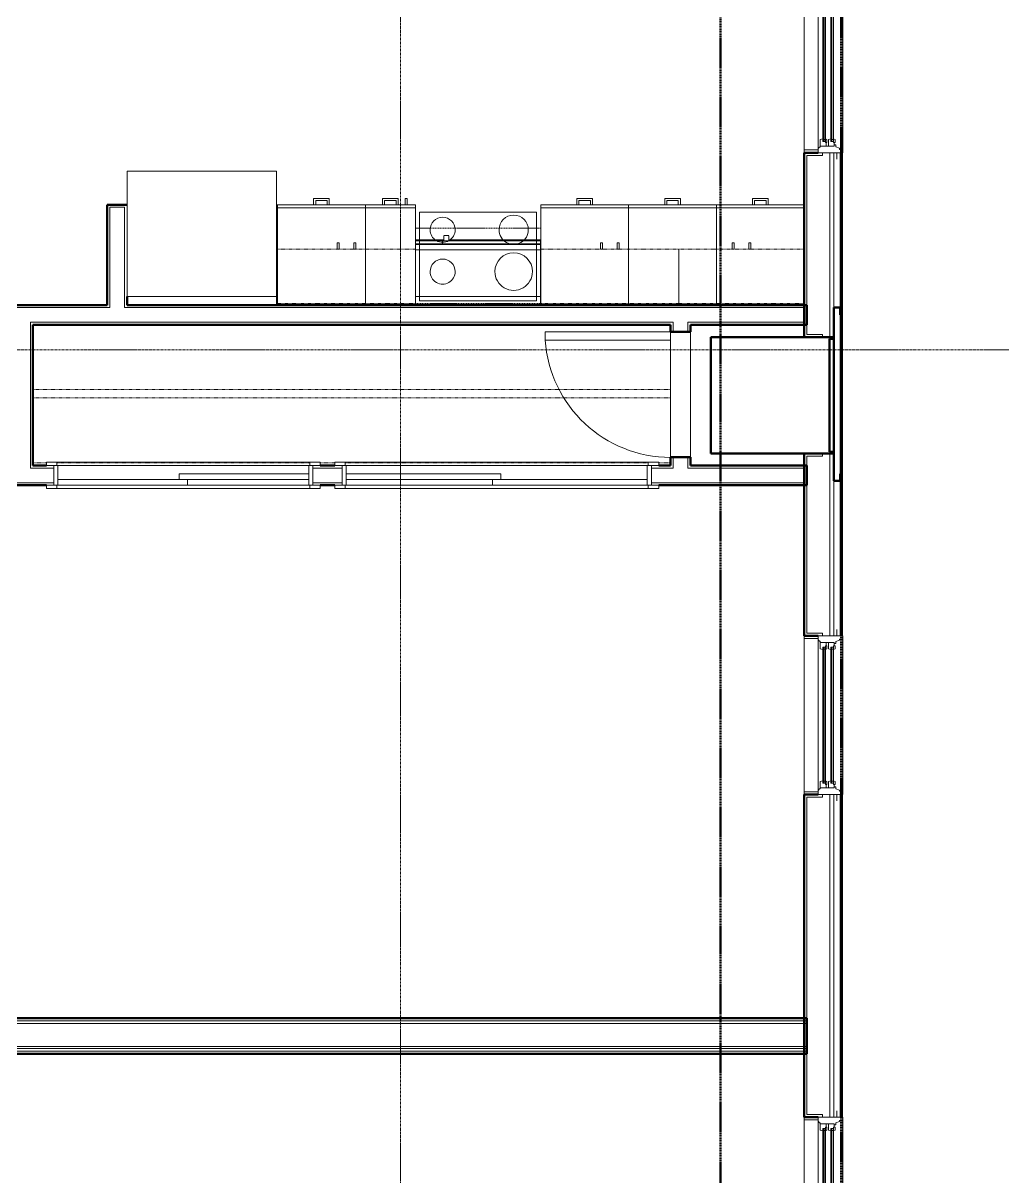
# Model space of a CAD drawing. Header units: inches. Extents: x -4235 to -464, y 9767 to 12359.
# Drawn here: x -2263.7 to -2029.2, y 11649.3 to 11925.4 of the extents above; entities that cross this region are included whole.
import ezdxf

# ---------------------------------------------------------------- set-up
doc = ezdxf.new("R2010")
doc.units = ezdxf.units.IN
doc.header["$MEASUREMENT"] = 0
for name, pattern in [('Dash', [0.25, 0.125, -0.125]), ('Dash 1_16_', [0.125, 0.0625, -0.0625]), ('Grid Line 1_2_', [0.875, 0.5, -0.125, 0.125, -0.125]), ('Overhead', [0.15625, 0.09375, -0.0625])]:
    doc.linetypes.add(name, pattern=pattern)
for name, color, linetype, lineweight in [('0-1', 7, 'Continuous', 5), ('0-2', 10, 'Continuous', 9), ('A-DOOR-1', 10, 'Continuous', 9), ('A-DOOR-2', 50, 'Continuous', 20), ('A-DOOR-FRAM-1', 10, 'Continuous', 9), ('A-GENM', 5, 'Continuous', 9), ('A-GENM-4', 5, 'Continuous', 50), ('A-GLAZ-1', 151, 'Continuous', 9), ('A-GLAZ-2', 151, 'Continuous', 20), ('A-GLAZ-3', 151, 'Continuous', 50), ('A-WALL', 113, 'Continuous', 13), ('A-WALL-1', 7, 'Continuous', 50), ('A-WALL-2', 250, 'Continuous', 13), ('A-WALL-3', 10, 'Continuous', 9), ('A-WALL-4', 254, 'Continuous', 9), ('A-WALL-5', 113, 'Continuous', 9), ('A-WALL-6', 113, 'Continuous', 50), ('C-PROP-LINE-1', 91, 'Dash 1_16_', 50), ('I-WALL-1', 7, 'Continuous', 50), ('Q-CASE-1', 254, 'Continuous', 9), ('Q-CASE-2', 10, 'Continuous', 9), ('Q-CASE-3', 254, 'Dash', 9), ('Q-CASE-4', 10, 'Dash', 9), ('Q-CASE-HDLN-1', 10, 'Dash', 9), ('Q-CASE-HDLN-2', 254, 'Dash', 9), ('Q-SPCQ-1', 10, 'Continuous', 9), ('Q-SPCQ-2', 91, 'Overhead', 9), ('S-GRID-1', 1, 'Grid Line 1_2_', 9)]:
    doc.layers.add(name, color=color, linetype=linetype, lineweight=lineweight)

# ---------------------------------------------------------------- blocks, each defined once
blk = doc.blocks.new('SWING - SINGLE - FLUSH - 30_ x 70_ - MAGIC PAK DOOR - ACOUSTICAL SEAL - IN CLOSET-3199421-BACKGROUND - RCP - 2ND FLOOR')
at = {"layer": 'A-DOOR-1'}
blk.add_arc((15, 2.375), 30.067, 93.81407, 180, dxfattribs=at)
at = {"layer": 'A-DOOR-2'}
for p, q in [((13, 2.375), (13, 32.375)), ((15, 32.375), (13, 32.375)), ((15, 2.375), (15, 32.375)), ((15, 2.375), (13, 2.375))]:
    blk.add_line(p, q, dxfattribs=at)
blk = doc.blocks.new('SLIDING - FLUSH - 6-0 x 6-8-3203587-BACKGROUND - RCP - 2ND FLOOR')
at = {"layer": 'A-DOOR-1'}
for p, q in [((-38.75, 2.25), (-38.75, 3)), ((-36.25, 3), (-38.75, 3)), ((36.25, 3), (-36.25, 3)), ((-36.25, 3), (-36.25, 2.25)), ((36.25, 2.25), (36.25, 3)), ((36.25, 3), (38.75, 3)), ((38.75, 3), (38.75, 2.25)), ((-38.75, 2.25), (-36.25, 2.25)), ((1, 2.25), (-36, 2.25)), ((-36, 2.25), (-36, 0.875)), ((-36, 0.875), (1, 0.875)), ((36, 0.875), (-1, 0.875)), ((-1, 0.875), (-1, -0.5)), ((1, 2.25), (1, 0.875)), ((36, 0.875), (36, -0.5)), ((38.75, 2.25), (36.25, 2.25)), ((-38.75, -3.25), (-38.75, -2.5)), ((-36.25, -2.5), (-38.75, -2.5)), ((-36.25, -2.5), (-36.25, -3.25)), ((-1, -0.5), (36, -0.5)), ((36.25, -2.5), (38.75, -2.5)), ((36.25, -3.25), (36.25, -2.5)), ((38.75, -2.5), (38.75, -3.25)), ((-38.75, -3.25), (-36.25, -3.25)), ((-36.25, -3.25), (36.25, -3.25)), ((38.75, -3.25), (36.25, -3.25))]:
    blk.add_line(p, q, dxfattribs=at)
at = {"layer": 'A-DOOR-FRAM-1'}
for p, q in [((-36, 2.25), (-37, 2.25)), ((-37, -2.5), (-37, 2.25)), ((-36, 2.25), (-36, -2.5)), ((36, 2.25), (1, 2.25)), ((36, -2.5), (36, 2.25)), ((36, 2.25), (37, 2.25)), ((37, 2.25), (37, -2.5)), ((-37, -2.5), (-36, -2.5)), ((-36, -2.5), (36, -2.5)), ((37, -2.5), (36, -2.5))]:
    blk.add_line(p, q, dxfattribs=at)
blk = doc.blocks.new('OD_CW_Closet - OD_CW_Closet-3211085-BACKGROUND - RCP - 2ND FLOOR')
at = {"layer": 'Q-CASE-HDLN-1'}
for p, q in [((0.74, 9), (3.59, 9)), ((6.09, 9), (78.59, 9)), ((81.09, 9), (84.59, 9)), ((87.09, 9), (147.59, 9)), ((150.09, 9), (153.3, 9)), ((0.74, -22.35), (0.74, 7.65)), ((0.74, -6.5), (153.3, -6.5)), ((0.74, -8.5), (153.3, -8.5))]:
    blk.add_line(p, q, dxfattribs=at)
at = {"layer": 'Q-CASE-HDLN-2'}
for p, q in [((0.74, 7.65), (0.74, 9)), ((153.3, 9), (153.3, -24)), ((0.74, -24), (0.74, -22.35)), ((153.3, -24), (0.74, -24))]:
    blk.add_line(p, q, dxfattribs=at)
blk = doc.blocks.new('SLIDING - FLUSH - 5-0 x 6-8-3203586-BACKGROUND - RCP - 2ND FLOOR')
at = {"layer": 'A-DOOR-1'}
for p, q in [((-32.75, 2.5), (-32.75, 3.25)), ((-30.25, 3.25), (-32.75, 3.25)), ((30.25, 3.25), (-30.25, 3.25)), ((-30.25, 3.25), (-30.25, 2.5)), ((30.25, 2.5), (30.25, 3.25)), ((30.25, 3.25), (32.75, 3.25)), ((32.75, 3.25), (32.75, 2.5)), ((-32.75, 2.5), (-30.25, 2.5)), ((30, 0.5), (-1, 0.5)), ((-1, 0.5), (-1, -0.88)), ((30, 0.5), (30, -0.88)), ((32.75, 2.5), (30.25, 2.5)), ((-32.75, -3), (-32.75, -2.25)), ((-30.25, -2.25), (-32.75, -2.25)), ((-30.25, -2.25), (-30.25, -3)), ((1, -0.88), (-30, -0.88)), ((-30, -0.88), (-30, -2.25)), ((-30, -2.25), (1, -2.25)), ((-1, -0.88), (30, -0.88)), ((1, -0.88), (1, -2.25)), ((30.25, -2.25), (32.75, -2.25)), ((30.25, -3), (30.25, -2.25)), ((32.75, -2.25), (32.75, -3)), ((-32.75, -3), (-30.25, -3)), ((-30.25, -3), (30.25, -3)), ((32.75, -3), (30.25, -3))]:
    blk.add_line(p, q, dxfattribs=at)
at = {"layer": 'A-DOOR-FRAM-1'}
for p, q in [((-31, -2.25), (-31, 2.5)), ((-30, 2.5), (-31, 2.5)), ((30, 2.5), (-30, 2.5)), ((-30, 2.5), (-30, -2.25)), ((30, -2.25), (30, 2.5)), ((30, 2.5), (31, 2.5)), ((31, 2.5), (31, -2.25)), ((-31, -2.25), (-30, -2.25)), ((1, -2.25), (30, -2.25)), ((31, -2.25), (30, -2.25))]:
    blk.add_line(p, q, dxfattribs=at)
blk = doc.blocks.new('Refrigerator_-_Side-by-Side_6047 - 36_ X 30_-345559-BACKGROUND - RCP - 2ND FLOOR')
at = {"layer": 'Q-SPCQ-1'}
for p, q in [((17.87, 14.42), (-17.88, 14.42)), ((-17.88, 14.42), (-17.88, -15.58)), ((17.87, -15.58), (17.87, 14.42)), ((-17.88, -15.58), (17.87, -15.58))]:
    blk.add_line(p, q, dxfattribs=at)
blk = doc.blocks.new('Range - 24_ x 30_-2320547-BACKGROUND - RCP - 2ND FLOOR')
at = {"layer": 'Q-SPCQ-1'}
blk.add_line((0, 22), (30, 22), dxfattribs=at)
for centre, radius, start, end in [((6.5, 16), 4.5, 360, 180), ((23.5, 16), 3, 360, 180), ((6.5, 16), 4.5, 180, 360), ((23.5, 16), 3, 180, 0), ((6.5, 6), 3.5, 360, 180), ((23.5, 6), 3, 360, 180), ((6.5, 6), 3.5, 180, 0), ((23.5, 6), 3, 180, 360)]:
    blk.add_arc(centre, radius, start, end, dxfattribs=at)
blk = doc.blocks.new('Single Door 1 Drawer 211 - 211 Base Cabinet Single Door1 Drawer 12_-2709705-BACKGROUND - RCP - 2ND FLOOR')
at = {"layer": 'Q-CASE-2'}
for p, q in [((-7.14, 24), (-7.14, 25.5)), ((-7.14, 25.5), (-3.39, 25.5)), ((-3.89, 25), (-6.64, 25)), ((-6.64, 24), (-6.64, 25)), ((-3.89, 24), (-3.89, 25)), ((-3.39, 25.5), (-3.39, 24)), ((-1.27, 25.5), (-1.76, 25.5)), ((-1.76, 25.5), (-1.76, 24)), ((-1.27, 24), (-1.27, 25.5)), ((-11.26, 24), (0.74, 24)), ((-11.26, 23.25), (-11.26, 24)), ((0.74, 23.25), (-11.26, 23.25)), ((-11.26, 23.25), (-11.26, 0)), ((-7.14, 24), (-6.64, 24)), ((-3.39, 24), (-3.89, 24)), ((-1.76, 24), (-1.27, 24)), ((0.74, 24), (0.74, 23.25)), ((0.74, 0), (0.74, 23.25)), ((-11.26, 0), (0.74, 0))]:
    blk.add_line(p, q, dxfattribs=at)
blk = doc.blocks.new('Base Cabinet 4 Drawer 254 - Base Cabinet 4 Drawer 254 21_-2569778-BACKGROUND - RCP - 2ND FLOOR')
at = {"layer": 'Q-CASE-2'}
for p, q in [((-1.14, 24), (-1.14, 25.5)), ((-1.14, 25.5), (2.61, 25.5)), ((2.11, 25), (-0.64, 25)), ((-0.64, 24), (-0.64, 25)), ((2.11, 24), (2.11, 25)), ((2.61, 25.5), (2.61, 24)), ((-9.76, 24), (11.24, 24)), ((-9.76, 23.25), (-9.76, 24)), ((11.24, 23.25), (-9.76, 23.25)), ((-9.76, 23.25), (-9.76, 0)), ((-1.14, 24), (-0.64, 24)), ((2.61, 24), (2.11, 24)), ((11.24, 24), (11.24, 23.25)), ((11.24, 0), (11.24, 23.25)), ((-9.76, 0), (11.24, 0))]:
    blk.add_line(p, q, dxfattribs=at)
blk = doc.blocks.new('Base Cabinet 3 Drawer 230 - Base Cabinet 3 Drawer 230 21_-2578998-BACKGROUND - RCP - 2ND FLOOR')
at = {"layer": 'Q-CASE-2'}
for p, q in [((-1.14, 24), (-1.14, 25.5)), ((-1.14, 25.5), (2.61, 25.5)), ((2.11, 25), (-0.64, 25)), ((-0.64, 24), (-0.64, 25)), ((2.11, 24), (2.11, 25)), ((2.61, 25.5), (2.61, 24)), ((-9.76, 24), (11.24, 24)), ((-9.76, 23.25), (-9.76, 24)), ((11.24, 23.25), (-9.76, 23.25)), ((-9.76, 23.25), (-9.76, 0)), ((-1.14, 24), (-0.64, 24)), ((2.61, 24), (2.11, 24)), ((11.24, 24), (11.24, 23.25)), ((11.24, 0), (11.24, 23.25)), ((-9.76, 0), (11.24, 0))]:
    blk.add_line(p, q, dxfattribs=at)
blk = doc.blocks.new('300 Series Wall Hung Cabinet_302 - 33_ X 36_-2610350-BACKGROUND - RCP - 2ND FLOOR')
at = {"layer": 'Q-CASE-1'}
for p, q in [((-1.76, -13.19), (-2.25, -13.19)), ((-2.25, -13.19), (-2.25, -14.69)), ((-1.76, -14.69), (-1.76, -13.19)), ((2.24, -13.19), (1.75, -13.19)), ((1.75, -13.19), (1.75, -14.69)), ((2.24, -14.69), (2.24, -13.19)), ((-2.25, -14.69), (-1.76, -14.69)), ((1.75, -14.69), (2.24, -14.69))]:
    blk.add_line(p, q, dxfattribs=at)
at = {"layer": 'Q-CASE-3'}
for p, q in [((-16.5, -0.19), (-16.5, -13.19)), ((16.5, -13.19), (16.5, -0.19)), ((-16.5, -13.19), (16.5, -13.19))]:
    blk.add_line(p, q, dxfattribs=at)
at = {"layer": 'Q-CASE-4'}
blk.add_line((16.5, -0.19), (-16.5, -0.19), dxfattribs=at)
blk = doc.blocks.new('300 Series Wall Hung Cabinet_302 - 30_ X 36_-V38-BACKGROUND - RCP - 2ND FLOOR')
at = {"layer": 'Q-CASE-1'}
for p, q in [((-1.76, 14.69), (-2.25, 14.69)), ((-2.25, 14.69), (-2.25, 13.19)), ((-1.76, 13.19), (-1.76, 14.69)), ((2.24, 14.69), (1.75, 14.69)), ((1.75, 14.69), (1.75, 13.19)), ((2.24, 13.19), (2.24, 14.69)), ((-2.25, 13.19), (-1.76, 13.19)), ((1.75, 13.19), (2.24, 13.19))]:
    blk.add_line(p, q, dxfattribs=at)
at = {"layer": 'Q-CASE-3'}
for p, q in [((-15, 0.19), (-15, 13.19)), ((-15, 13.19), (14.98, 13.19)), ((15, 13.19), (15, 0.19))]:
    blk.add_line(p, q, dxfattribs=at)
at = {"layer": 'Q-CASE-4'}
blk.add_line((14.98, 0.19), (-15, 0.19), dxfattribs=at)
blk = doc.blocks.new('30quot_MicrowaveVent_11166 - 70cm miele oven-V39-BACKGROUND - RCP - 2ND FLOOR')
at = {"layer": 'Q-CASE-1'}
for p, q in [((-14.2, 0), (-14.2, -0.38)), ((15.68, -13.23), (15.68, -0.38)), ((14.68, -13.23), (-13.32, -13.23)), ((15.68, -14.49), (15.68, -13.23)), ((-13.32, -14.49), (14.68, -14.49)), ((9.18, -14.61), (-13.32, -14.61)), ((-13.32, -15.39), (9.18, -15.39)), ((-13.32, -15.6), (7.69, -15.6)), ((7.69, -15.39), (7.69, -16.55)), ((8.88, -16.55), (8.88, -15.39)), ((8.88, -15.6), (14.68, -15.6)), ((9.18, -14.61), (9.18, -15.39)), ((14.68, -14.61), (9.18, -14.61)), ((9.18, -14.61), (9.18, -15.39)), ((9.18, -15.39), (14.68, -15.39)), ((15.68, -14.61), (15.68, -15.39)), ((15.68, -15.6), (15.68, -15.39)), ((7.69, -16.6), (8.88, -16.6))]:
    blk.add_line(p, q, dxfattribs=at)
at = {"layer": 'Q-CASE-2'}
for p, q in [((15.68, 0), (-14.2, 0)), ((-14.2, -0.38), (-14.2, -13.23)), ((15.68, -0.38), (15.68, 0)), ((-14.2, -13.23), (-14.2, -14.49)), ((-13.32, -13.23), (-14.2, -13.23)), ((15.68, -13.23), (14.68, -13.23)), ((-14.2, -14.49), (-13.32, -14.49)), ((-13.32, -14.61), (-14.2, -14.61)), ((-14.2, -14.61), (-14.2, -15.39)), ((-14.2, -15.39), (-14.2, -15.6)), ((-14.2, -15.39), (-13.32, -15.39)), ((-14.2, -15.6), (-13.32, -15.6)), ((14.68, -14.49), (15.68, -14.49)), ((15.68, -14.61), (14.68, -14.61)), ((14.68, -15.39), (15.68, -15.39)), ((14.68, -15.6), (15.68, -15.6)), ((15.68, -14.61), (15.68, -15.39)), ((15.68, -15.39), (15.68, -15.54))]:
    blk.add_line(p, q, dxfattribs=at)
blk = doc.blocks.new('300 Series Wall Hung Cabinet_302 - 33_ X 36_-2610278-BACKGROUND - RCP - 2ND FLOOR')
at = {"layer": 'Q-CASE-1'}
for p, q in [((-1.76, 14.69), (-2.25, 14.69)), ((-2.25, 14.69), (-2.25, 13.19)), ((-1.76, 13.19), (-1.76, 14.69)), ((2.24, 14.69), (1.75, 14.69)), ((1.75, 14.69), (1.75, 13.19)), ((2.24, 13.19), (2.24, 14.69)), ((-2.25, 13.19), (-1.76, 13.19)), ((1.75, 13.19), (2.24, 13.19))]:
    blk.add_line(p, q, dxfattribs=at)
at = {"layer": 'Q-CASE-3'}
for p, q in [((-16.5, 0.19), (-16.5, 13.19)), ((-16.5, 13.19), (16.5, 13.19)), ((16.5, 13.19), (16.5, 0.19))]:
    blk.add_line(p, q, dxfattribs=at)
at = {"layer": 'Q-CASE-4'}
blk.add_line((16.5, 0.19), (-16.5, 0.19), dxfattribs=at)
blk = doc.blocks.new('Range_Hood_386 - 30_ Wide-V91-BACKGROUND - RCP - 2ND FLOOR')
at = {"layer": 'Q-SPCQ-2'}
for p, q in [((-15, -6), (-15, 12)), ((-15, 12), (15, 12)), ((15, 12), (15, -6)), ((-14, -6), (-15, -6)), ((14, -6), (-14, -6)), ((15, -6), (14, -6))]:
    blk.add_line(p, q, dxfattribs=at)
blk = doc.blocks.new('CTR - 1st Phase - Unit Layouts_rvt-1-BACKGROUND - RCP - 2ND FLOOR')
at = {"layer": 'A-WALL-1'}
for p, q in [((-2243.53, 11857.95), (-2243.53, 11881.95)), ((-2243.53, 11881.95), (-2242.9, 11881.95)), ((-2242.9, 11881.95), (-2239.4, 11881.95)), ((-2239.4, 11881.95), (-2238.78, 11881.95)), ((-2268.05, 11857.95), (-2243.53, 11857.95)), ((-2238.78, 11859.95), (-2238.78, 11857.95)), ((-2238.78, 11857.95), (-2076.17, 11857.95)), ((-2076.17, 11857.95), (-2076.17, 11857.33)), ((-2076.17, 11857.33), (-2076.17, 11853.83)), ((-2108.72, 11853.2), (-2261.29, 11853.2)), ((-2261.29, 11853.2), (-2261.29, 11819.55)), ((-2108.72, 11851.55), (-2108.72, 11853.2)), ((-2076.17, 11853.2), (-2103.97, 11853.2)), ((-2103.97, 11853.2), (-2103.97, 11851.55)), ((-2076.17, 11853.83), (-2076.17, 11853.2)), ((-2103.97, 11851.55), (-2108.72, 11851.55)), ((-2261.29, 11819.55), (-2258.07, 11819.55)), ((-2192.57, 11819.55), (-2189.07, 11819.55)), ((-2111.57, 11819.55), (-2108.72, 11819.55)), ((-2108.72, 11819.55), (-2108.72, 11821.55)), ((-2108.72, 11821.55), (-2103.97, 11821.55)), ((-2103.97, 11821.55), (-2103.97, 11819.55)), ((-2103.97, 11819.55), (-2076.17, 11819.55)), ((-2076.17, 11819.55), (-2076.17, 11818.93)), ((-2076.17, 11818.93), (-2076.17, 11815.43)), ((-2258.07, 11814.8), (-2304.48, 11814.8)), ((-2189.07, 11814.8), (-2192.57, 11814.8)), ((-2076.17, 11814.8), (-2111.57, 11814.8)), ((-2076.17, 11815.43), (-2076.17, 11814.8))]:
    blk.add_line(p, q, dxfattribs=at)
at = {"layer": 'A-WALL-2'}
for p, q in [((-2242.9, 11881.33), (-2239.4, 11881.33)), ((-2242.9, 11857.95), (-2242.9, 11881.33)), ((-2239.4, 11857.95), (-2239.4, 11881.33)), ((-2242.9, 11857.95), (-2242.9, 11857.33)), ((-2239.4, 11857.95), (-2239.4, 11857.33)), ((-2242.9, 11857.33), (-2267.79, 11857.33)), ((-2076.8, 11857.33), (-2239.4, 11857.33)), ((-2076.8, 11857.33), (-2076.8, 11853.83)), ((-2108.1, 11853.83), (-2261.91, 11853.83)), ((-2261.91, 11853.83), (-2261.91, 11853.2)), ((-2261.91, 11819.55), (-2261.91, 11853.2)), ((-2108.1, 11853.83), (-2108.1, 11853.2)), ((-2108.1, 11851.55), (-2108.1, 11853.2)), ((-2076.8, 11853.83), (-2104.6, 11853.83)), ((-2104.6, 11853.83), (-2104.6, 11853.2)), ((-2104.6, 11851.55), (-2104.6, 11853.2)), ((-2261.91, 11819.55), (-2261.91, 11818.93)), ((-2256.32, 11818.93), (-2261.91, 11818.93)), ((-2187.32, 11818.93), (-2194.32, 11818.93)), ((-2108.1, 11818.93), (-2113.32, 11818.93)), ((-2108.1, 11819.55), (-2108.1, 11821.55)), ((-2108.1, 11819.55), (-2108.1, 11818.93)), ((-2104.6, 11819.55), (-2104.6, 11821.55)), ((-2104.6, 11819.55), (-2104.6, 11818.93)), ((-2076.8, 11818.93), (-2104.6, 11818.93)), ((-2076.8, 11818.93), (-2076.8, 11815.43)), ((-2256.32, 11815.43), (-2303.86, 11815.43)), ((-2187.32, 11815.43), (-2194.32, 11815.43)), ((-2076.8, 11815.43), (-2113.32, 11815.43))]:
    blk.add_line(p, q, dxfattribs=at)
at = {"layer": 'A-WALL-3'}
for p, q in [((-2108.72, 11851.55), (-2108.72, 11821.55)), ((-2103.97, 11821.55), (-2103.97, 11851.55)), ((-2256.32, 11814.8), (-2256.32, 11819.55)), ((-2194.32, 11814.8), (-2194.32, 11819.55)), ((-2187.32, 11819.55), (-2187.32, 11814.8)), ((-2113.32, 11819.55), (-2113.32, 11814.8))]:
    blk.add_line(p, q, dxfattribs=at)
at = {"layer": 'A-WALL-4'}
for p, q in [((-2108.72, 11851.55), (-2103.97, 11851.55)), ((-2103.97, 11821.55), (-2108.72, 11821.55))]:
    blk.add_line(p, q, dxfattribs=at)
at = {"layer": 'A-WALL-5'}
for p, q in [((-2194.15, 11881.95), (-2203.03, 11881.95)), ((-2203.03, 11881.95), (-2194.15, 11881.95)), ((-2193.65, 11881.95), (-2194.15, 11881.95)), ((-2190.9, 11881.95), (-2193.65, 11881.95)), ((-2193.65, 11881.95), (-2190.9, 11881.95)), ((-2190.4, 11881.95), (-2190.9, 11881.95)), ((-2177.65, 11881.95), (-2190.4, 11881.95)), ((-2190.4, 11881.95), (-2177.65, 11881.95)), ((-2177.15, 11881.95), (-2177.65, 11881.95)), ((-2174.4, 11881.95), (-2177.15, 11881.95)), ((-2177.15, 11881.95), (-2174.4, 11881.95)), ((-2173.9, 11881.95), (-2174.4, 11881.95)), ((-2172.28, 11881.95), (-2173.9, 11881.95)), ((-2173.9, 11881.95), (-2172.28, 11881.95)), ((-2171.79, 11881.95), (-2172.28, 11881.95)), ((-2169.78, 11881.95), (-2171.79, 11881.95)), ((-2171.79, 11881.95), (-2169.78, 11881.95)), ((-2169.78, 11857.95), (-2169.78, 11881.95)), ((-2169.78, 11857.95), (-2169.78, 11881.95)), ((-2140.78, 11880.2), (-2168.78, 11880.2)), ((-2168.78, 11880.2), (-2168.78, 11858.95)), ((-2140.78, 11880.2), (-2168.78, 11880.2)), ((-2168.78, 11880.2), (-2168.78, 11858.95)), ((-2140.78, 11858.95), (-2140.78, 11880.2)), ((-2140.78, 11858.95), (-2140.78, 11880.2)), ((-2139.78, 11857.95), (-2139.78, 11881.95)), ((-2139.78, 11881.95), (-2131.15, 11881.95)), ((-2139.78, 11881.95), (-2131.15, 11881.95)), ((-2139.78, 11857.95), (-2139.78, 11881.95)), ((-2131.15, 11881.95), (-2130.65, 11881.95)), ((-2130.65, 11881.95), (-2127.9, 11881.95)), ((-2130.65, 11881.95), (-2127.9, 11881.95)), ((-2127.9, 11881.95), (-2127.4, 11881.95)), ((-2127.4, 11881.95), (-2110.15, 11881.95)), ((-2127.4, 11881.95), (-2110.15, 11881.95)), ((-2110.15, 11881.95), (-2109.65, 11881.95)), ((-2109.65, 11881.95), (-2106.9, 11881.95)), ((-2109.65, 11881.95), (-2106.9, 11881.95)), ((-2106.9, 11881.95), (-2106.4, 11881.95)), ((-2106.4, 11881.95), (-2089.15, 11881.95)), ((-2106.4, 11881.95), (-2089.15, 11881.95)), ((-2089.15, 11881.95), (-2088.65, 11881.95)), ((-2088.65, 11881.95), (-2085.9, 11881.95)), ((-2088.65, 11881.95), (-2085.9, 11881.95)), ((-2085.9, 11881.95), (-2085.4, 11881.95)), ((-2085.4, 11881.95), (-2076.8, 11881.95)), ((-2085.4, 11881.95), (-2076.8, 11881.95)), ((-2076.8, 11881.95), (-2076.8, 11857.95)), ((-2076.8, 11857.95), (-2076.8, 11881.95)), ((-2203.03, 11859.95), (-2203.03, 11857.95)), ((-2203.03, 11857.95), (-2203.03, 11859.95)), ((-2203.03, 11857.95), (-2169.78, 11857.95)), ((-2203.03, 11857.95), (-2169.78, 11857.95)), ((-2168.78, 11858.95), (-2140.78, 11858.95)), ((-2140.78, 11858.95), (-2168.78, 11858.95)), ((-2076.8, 11857.95), (-2139.78, 11857.95)), ((-2076.8, 11857.95), (-2139.78, 11857.95))]:
    blk.add_line(p, q, dxfattribs=at)
at = {"layer": '0-2'}
for name, p, rotation in [('Refrigerator_-_Side-by-Side_6047 - 36_ X 30_-345559-BACKGROUND - RCP - 2ND FLOOR', (-2220.9, 11874.38), 180), ('Range - 24_ x 30_-2320547-BACKGROUND - RCP - 2ND FLOOR', (-2139.78, 11881.95), 180), ('Range_Hood_386 - 30_ Wide-V91-BACKGROUND - RCP - 2ND FLOOR', (-2154.78, 11870.33), 180), ('30quot_MicrowaveVent_11166 - 70cm miele oven-V39-BACKGROUND - RCP - 2ND FLOOR', (-2154.1, 11857.95), 180), ('300 Series Wall Hung Cabinet_302 - 33_ X 36_-2610350-BACKGROUND - RCP - 2ND FLOOR', (-2186.28, 11858.14), 180), ('OD_CW_Closet - OD_CW_Closet-3211085-BACKGROUND - RCP - 2ND FLOOR', (-2107.99, 11829.2), 180), ('SWING - SINGLE - FLUSH - 30_ x 70_ - MAGIC PAK DOOR - ACOUSTICAL SEAL - IN CLOSET-3199421-BACKGROUND - RCP - 2ND FLOOR', (-2106.35, 11836.55), 90.00000000008457), ('SLIDING - FLUSH - 6-0 x 6-8-3203587-BACKGROUND - RCP - 2ND FLOOR', (-2150.32, 11817.05), 180)]:
    blk.add_blockref(name, p, dxfattribs=dict(at, rotation=rotation))
for name, p in [('Base Cabinet 3 Drawer 230 - Base Cabinet 3 Drawer 230 21_-2578998-BACKGROUND - RCP - 2ND FLOOR', (-2193.01, 11857.95)), ('Single Door 1 Drawer 211 - 211 Base Cabinet Single Door1 Drawer 12_-2709705-BACKGROUND - RCP - 2ND FLOOR', (-2170.51, 11857.95)), ('Base Cabinet 4 Drawer 254 - Base Cabinet 4 Drawer 254 21_-2569778-BACKGROUND - RCP - 2ND FLOOR', (-2130.01, 11857.95)), ('Base Cabinet 3 Drawer 230 - Base Cabinet 3 Drawer 230 21_-2578998-BACKGROUND - RCP - 2ND FLOOR', (-2109.01, 11857.95)), ('Base Cabinet 3 Drawer 230 - Base Cabinet 3 Drawer 230 21_-2578998-BACKGROUND - RCP - 2ND FLOOR', (-2088.01, 11857.95)), ('300 Series Wall Hung Cabinet_302 - 33_ X 36_-2610278-BACKGROUND - RCP - 2ND FLOOR', (-2123.28, 11858.14)), ('300 Series Wall Hung Cabinet_302 - 30_ X 36_-V38-BACKGROUND - RCP - 2ND FLOOR', (-2091.78, 11858.14)), ('SLIDING - FLUSH - 5-0 x 6-8-3203586-BACKGROUND - RCP - 2ND FLOOR', (-2225.32, 11817.05))]:
    blk.add_blockref(name, p, dxfattribs=at)
blk = doc.blocks.new('CTR - 1st Phase - Common Walls_rvt-1-BACKGROUND - RCP - 2ND FLOOR')
at = {"layer": 'A-WALL-2'}
for p, q in [((-2437.8, 11686.61), (-2076.17, 11686.61)), ((-2437.18, 11685.99), (-2076.17, 11685.99)), ((-2436.39, 11679.36), (-2076.17, 11679.36)), ((-2435.76, 11679.99), (-2076.17, 11679.99)), ((-2435.26, 11680.49), (-2076.17, 11680.49))]:
    blk.add_line(p, q, dxfattribs=at)
at = {"layer": 'I-WALL-1'}
for p, q in [((-2438.43, 11687.24), (-2076.17, 11687.24)), ((-2076.17, 11687.24), (-2076.17, 11678.74)), ((-2076.17, 11678.74), (-2437.01, 11678.74))]:
    blk.add_line(p, q, dxfattribs=at)
blk = doc.blocks.new('Basic Wall _ EXT - FIBER CEMENT - LARGE - ___-2505163-BACKGROUND - RCP - 2ND FLOOR')
at = {"layer": 'A-WALL-5'}
for p, q in [((-2069.67, 11894.38), (-2069.67, 11857.35)), ((-2069.67, 11857.35), (-2069.67, 11894.38)), ((-2069.64, 11857.35), (-2069.64, 11894.38)), ((-2069.64, 11857.35), (-2069.64, 11894.38)), ((-2067.63, 11894.38), (-2067.63, 11778.8)), ((-2067.63, 11778.8), (-2067.63, 11894.38)), ((-2067.6, 11778.8), (-2067.6, 11894.38)), ((-2067.6, 11778.8), (-2067.6, 11894.38)), ((-2069.67, 11857.35), (-2069.67, 11850.26)), ((-2069.67, 11850.26), (-2069.67, 11857.35)), ((-2069.64, 11815.83), (-2069.64, 11857.35)), ((-2069.64, 11815.83), (-2069.64, 11857.35)), ((-2069.67, 11849.83), (-2069.67, 11850.26)), ((-2069.67, 11822.83), (-2069.67, 11849.83)), ((-2069.67, 11822.39), (-2069.67, 11822.83)), ((-2069.67, 11822.39), (-2069.67, 11815.83)), ((-2069.67, 11815.83), (-2069.67, 11822.39)), ((-2069.67, 11815.83), (-2069.67, 11778.8)), ((-2069.67, 11778.8), (-2069.67, 11815.83)), ((-2069.64, 11778.8), (-2069.64, 11815.83)), ((-2069.64, 11778.8), (-2069.64, 11815.83)), ((-2069.67, 11740.78), (-2069.67, 11663.6)), ((-2069.67, 11663.6), (-2069.67, 11740.78)), ((-2069.64, 11663.6), (-2069.64, 11740.78)), ((-2069.64, 11663.6), (-2069.64, 11740.78)), ((-2067.63, 11740.78), (-2067.63, 11663.6)), ((-2067.63, 11663.6), (-2067.63, 11740.78)), ((-2067.6, 11663.6), (-2067.6, 11740.78)), ((-2067.6, 11663.6), (-2067.6, 11740.78))]:
    blk.add_line(p, q, dxfattribs=at)
blk = doc.blocks.new('Window-Double_Hung-Andersen-400_Series-Tilt_Wash - DOUBLE HUNG - REVERSE COTTAGE - 2ND FLOOR-2888385-BACKGROUND - RCP - 2ND FLOOR')
at = {"layer": 'A-GLAZ-1'}
for p, q in [((-16.29, 2.5), (-15.7, 2.5)), ((-16.29, 2.12), (-15.7, 2.12)), ((-16.29, 0.56), (-15.7, 0.56)), ((-16.29, 0.19), (-15.7, 0.19)), ((-15.82, 2.5), (-15.82, 2.12)), ((-15.82, 0.56), (-15.82, 0.19)), ((-15.7, 2.63), (15.7, 2.63)), ((-15.7, 2.5), (15.7, 2.5)), ((-15.7, 2.12), (15.7, 2.12)), ((-15.7, 2), (15.7, 2)), ((-15.7, 0.69), (15.7, 0.69)), ((-15.7, 0.56), (15.7, 0.56)), ((-15.7, 0.19), (15.7, 0.19)), ((-15.7, 0.06), (15.7, 0.06)), ((16.29, 2.5), (15.7, 2.5)), ((16.29, 2.12), (15.7, 2.12)), ((16.29, 0.56), (15.7, 0.56)), ((16.29, 0.19), (15.7, 0.19)), ((15.82, 2.5), (15.82, 2.12)), ((15.82, 0.56), (15.82, 0.19)), ((-19.01, -2.44), (-19.01, -3.94)), ((-19.01, -2.44), (-18.95, -2.44)), ((18.95, -1.06), (-18.95, -1.06)), ((-18.95, -1.06), (-18.95, -4.44)), ((-18.32, -1.06), (-18.32, -4.44)), ((18.32, -1.06), (18.32, -4.44)), ((18.95, -4.44), (18.95, -1.06)), ((18.95, -2.44), (19.01, -2.44)), ((19.01, -3.94), (19.01, -2.44)), ((-19.01, -3.94), (-18.95, -3.94)), ((-18.95, -4.44), (18.95, -4.44)), ((18.95, -3.94), (19.01, -3.94))]:
    blk.add_line(p, q, dxfattribs=at)
at = {"layer": 'A-GLAZ-2'}
for p, q in [((-19.01, 3.44), (-20.51, 3.44)), ((19.01, 4.81), (-19.01, 4.81)), ((-19.01, 4.81), (-19.01, -1.06)), ((-18.2, 4.81), (-18.2, 4)), ((-18.2, 4), (-17.92, 4)), ((-17.92, 4), (-17.61, 3.19)), ((-17.61, 3.19), (-17.14, 3.19)), ((-17.14, 3.19), (-17.14, 2.75)), ((-15.86, 2.97), (-16.57, 2.97)), ((-16.57, 2.63), (-16.57, 2.97)), ((-15.86, 2.97), (-15.7, 2.63)), ((15.86, 2.97), (15.7, 2.63)), ((15.86, 2.97), (16.57, 2.97)), ((16.57, 2.63), (16.57, 2.97)), ((17.14, 3.19), (17.14, 2.75)), ((17.61, 3.19), (17.14, 3.19)), ((17.92, 4), (17.61, 3.19)), ((18.2, 4), (17.92, 4)), ((18.2, 4.81), (18.2, 4)), ((19.01, -1.06), (19.01, 4.81)), ((19.01, 3.44), (20.51, 3.44)), ((-17.42, 2.75), (-16.57, 2.75)), ((-17.42, 2.75), (-17.42, -0.56)), ((-17.42, 1.37), (-15.86, 1.37)), ((-17.42, 0.81), (-16.57, 0.81)), ((-15.7, 2.63), (-16.57, 2.63)), ((-15.86, 1.03), (-16.57, 1.03)), ((-16.57, 0.69), (-16.57, 1.03)), ((-15.7, 0.69), (-16.57, 0.69)), ((-16.29, 2.63), (-16.29, 2)), ((-15.7, 2), (-16.29, 2)), ((-16.29, 0.69), (-16.29, 0.06)), ((-15.7, 0.06), (-16.29, 0.06)), ((-15.86, 1.37), (-15.7, 2)), ((-15.86, 1.03), (-15.7, 0.69)), ((-15.86, -0.56), (-15.7, 0.06)), ((15.7, 2.63), (16.57, 2.63)), ((15.7, 2), (16.29, 2)), ((15.86, 1.37), (15.7, 2)), ((15.86, 1.03), (15.7, 0.69)), ((15.7, 0.69), (16.57, 0.69)), ((15.7, 0.06), (16.29, 0.06)), ((15.86, -0.56), (15.7, 0.06)), ((17.42, 1.37), (15.86, 1.37)), ((15.86, 1.03), (16.57, 1.03)), ((16.29, 2.63), (16.29, 2)), ((16.29, 0.69), (16.29, 0.06)), ((17.42, 2.75), (16.57, 2.75)), ((16.57, 0.69), (16.57, 1.03)), ((17.42, 0.81), (16.57, 0.81)), ((17.42, 2.75), (17.42, -0.56)), ((-19.01, -1.06), (19.01, -1.06)), ((-17.67, -0.78), (-18, -1.06)), ((-17.67, -0.78), (-17.67, -0.56)), ((-17.67, -0.56), (-15.86, -0.56)), ((17.67, -0.56), (15.86, -0.56)), ((17.67, -0.78), (17.67, -0.56)), ((17.67, -0.78), (18, -1.06))]:
    blk.add_line(p, q, dxfattribs=at)
blk = doc.blocks.new('Window-Double_Hung-Andersen-400_Series-Tilt_Wash - DOUBLE HUNG - REVERSE COTTAGE - 2ND FLOOR-V131-BACKGROUND - RCP - 2ND FLOOR')
at = {"layer": 'A-GLAZ-1'}
for p, q in [((-19.01, 3.94), (-19.01, 2.44)), ((-18.95, 3.94), (-19.01, 3.94)), ((-18.95, 4.44), (18.95, 4.44)), ((-18.95, 1.06), (-18.95, 4.44)), ((-18.32, 1.06), (-18.32, 4.44)), ((18.32, 1.06), (18.32, 4.44)), ((18.95, 4.44), (18.95, 1.06)), ((19.01, 3.94), (18.95, 3.94)), ((19.01, 2.44), (19.01, 3.94)), ((-18.95, 2.44), (-19.01, 2.44)), ((18.95, 1.06), (-18.95, 1.06)), ((19.01, 2.44), (18.95, 2.44)), ((-16.29, -0.19), (-15.7, -0.19)), ((-16.29, -0.56), (-15.7, -0.56)), ((-16.29, -2.13), (-15.7, -2.13)), ((-16.29, -2.5), (-15.7, -2.5)), ((-15.82, -0.56), (-15.82, -0.19)), ((-15.82, -2.5), (-15.82, -2.13)), ((-15.7, -0.06), (15.7, -0.06)), ((-15.7, -0.19), (15.7, -0.19)), ((-15.7, -0.56), (15.7, -0.56)), ((-15.7, -0.69), (15.7, -0.69)), ((-15.7, -2), (15.7, -2)), ((-15.7, -2.13), (15.7, -2.13)), ((-15.7, -2.5), (15.7, -2.5)), ((-15.7, -2.63), (15.7, -2.63)), ((16.29, -0.19), (15.7, -0.19)), ((16.29, -0.56), (15.7, -0.56)), ((16.29, -2.13), (15.7, -2.13)), ((16.29, -2.5), (15.7, -2.5)), ((15.82, -0.56), (15.82, -0.19)), ((15.82, -2.5), (15.82, -2.13))]:
    blk.add_line(p, q, dxfattribs=at)
at = {"layer": 'A-GLAZ-2'}
for p, q in [((-19.01, 1.06), (19.01, 1.06)), ((-19.01, -4.81), (-19.01, 1.06)), ((-17.67, 0.78), (-18, 1.06)), ((-17.67, 0.78), (-17.67, 0.56)), ((-17.67, 0.56), (-15.86, 0.56)), ((-17.42, -2.75), (-17.42, 0.56)), ((-15.86, 0.56), (-15.7, -0.06)), ((15.86, 0.56), (15.7, -0.06)), ((17.67, 0.56), (15.86, 0.56)), ((17.42, -2.75), (17.42, 0.56)), ((17.67, 0.78), (18, 1.06)), ((17.67, 0.78), (17.67, 0.56)), ((19.01, 1.06), (19.01, -4.81)), ((-17.42, -0.81), (-16.57, -0.81)), ((-17.42, -1.37), (-15.86, -1.37)), ((-17.42, -2.75), (-16.57, -2.75)), ((-17.14, -3.19), (-17.14, -2.75)), ((-16.57, -0.69), (-16.57, -1.03)), ((-15.7, -0.69), (-16.57, -0.69)), ((-15.86, -1.03), (-16.57, -1.03)), ((-16.57, -2.63), (-16.57, -2.97)), ((-15.7, -2.63), (-16.57, -2.63)), ((-16.29, -0.69), (-16.29, -0.06)), ((-15.7, -0.06), (-16.29, -0.06)), ((-16.29, -2.63), (-16.29, -2)), ((-15.7, -2), (-16.29, -2)), ((-15.86, -1.03), (-15.7, -0.69)), ((-15.86, -1.37), (-15.7, -2)), ((-15.86, -2.97), (-15.7, -2.63)), ((15.7, -0.06), (16.29, -0.06)), ((15.86, -1.03), (15.7, -0.69)), ((15.7, -0.69), (16.57, -0.69)), ((15.86, -1.37), (15.7, -2)), ((15.7, -2), (16.29, -2)), ((15.86, -2.97), (15.7, -2.63)), ((15.7, -2.63), (16.57, -2.63)), ((15.86, -1.03), (16.57, -1.03)), ((17.42, -1.37), (15.86, -1.37)), ((16.29, -0.69), (16.29, -0.06)), ((16.29, -2.63), (16.29, -2)), ((16.57, -0.69), (16.57, -1.03)), ((17.42, -0.81), (16.57, -0.81)), ((16.57, -2.63), (16.57, -2.97)), ((17.42, -2.75), (16.57, -2.75)), ((17.14, -3.19), (17.14, -2.75)), ((-19.01, -3.44), (-20.51, -3.44)), ((19.01, -4.81), (-19.01, -4.81)), ((-18.2, -4), (-17.92, -4)), ((-18.2, -4.81), (-18.2, -4)), ((-17.92, -4), (-17.61, -3.19)), ((-17.61, -3.19), (-17.14, -3.19)), ((-15.86, -2.97), (-16.57, -2.97)), ((15.86, -2.97), (16.57, -2.97)), ((17.61, -3.19), (17.14, -3.19)), ((17.92, -4), (17.61, -3.19)), ((18.2, -4), (17.92, -4)), ((18.2, -4.81), (18.2, -4)), ((19.01, -3.44), (20.51, -3.44))]:
    blk.add_line(p, q, dxfattribs=at)
blk = doc.blocks.new('Perforated Panel at Magic-Pak - hvac panel - 3rd floor-2505075-BACKGROUND - RCP - 2ND FLOOR')
at = {"layer": 'A-GLAZ-3'}
for p, q in [((-19.01, 4.44), (19.01, 4.44)), ((-19.01, 4.37), (-19.01, 4.44)), ((19.01, 4.37), (-19.01, 4.37)), ((19.01, 4.44), (19.01, 4.37))]:
    blk.add_line(p, q, dxfattribs=at)
blk = doc.blocks.new('V-Series_EWC4_SPVU_RFA_2015 - 2ND AND 3RD FLOOR-2226480-BACKGROUND - RCP - 2ND FLOOR')
at = {"layer": 'A-GENM-4'}
for p, q in [((-3858.97, 11734.83), (-3858.97, 11735.26)), ((-3858.97, 11735.26), (-3829.54, 11735.26)), ((-3858.97, 11734.33), (-3858.97, 11734.83)), ((-3858.97, 11734.83), (-3857.97, 11734.83)), ((-3857.97, 11734.83), (-3858.97, 11734.83)), ((-3858.97, 11708.33), (-3858.97, 11734.33)), ((-3857.97, 11734.83), (-3857.97, 11734.33)), ((-3857.97, 11707.83), (-3857.97, 11734.83)), ((-3857.97, 11734.33), (-3857.97, 11708.33)), ((-3829.54, 11735.26), (-3829.54, 11707.39)), ((-3858.97, 11707.83), (-3858.97, 11708.33)), ((-3857.97, 11707.83), (-3858.97, 11707.83)), ((-3858.97, 11707.39), (-3858.97, 11707.83)), ((-3858.97, 11707.83), (-3857.97, 11707.83)), ((-3829.54, 11707.39), (-3858.97, 11707.39)), ((-3857.97, 11708.33), (-3857.97, 11707.83))]:
    blk.add_line(p, q, dxfattribs=at)
blk = doc.blocks.new('Family - ___-2835860-BACKGROUND - RCP - 2ND FLOOR')
at = {"layer": 'C-PROP-LINE-1'}
blk.add_line((-2067.92, 11247.39), (-2067.92, 12118.59), dxfattribs=at)
blk = doc.blocks.new('Family - ___-2835903-BACKGROUND - RCP - 2ND FLOOR')
at = {"layer": 'C-PROP-LINE-1'}
blk.add_line((-2096.82, 11276.29), (-2096.82, 12089.69), dxfattribs=at)
blk = doc.blocks.new('Family - ___-2835932-BACKGROUND - RCP - 2ND FLOOR')
at = {"layer": 'C-PROP-LINE-1'}
blk.add_line((-2067.92, 11247.39), (-2067.92, 12118.59), dxfattribs=at)

msp = doc.modelspace()

# ---------------------------------------------------------------- linework, layer by layer
at = {"layer": 'A-WALL'}
for p, q in [((-2076.17, 11893.75), (-2072.36, 11893.75)), ((-2076.17, 11850.89), (-2076.17, 11893.75)), ((-2072.36, 11894.38), (-2072.36, 11893.75)), ((-2070.67, 11894.38), (-2070.67, 11850.26)), ((-2069.67, 11894.38), (-2069.67, 11857.35)), ((-2068.17, 11894.38), (-2068.17, 11857.35)), ((-2072.36, 11850.89), (-2076.17, 11850.89)), ((-2072.36, 11850.89), (-2072.36, 11850.26)), ((-2076.17, 11821.76), (-2072.36, 11821.76)), ((-2076.17, 11779.43), (-2076.17, 11821.76)), ((-2072.36, 11822.39), (-2072.36, 11821.76)), ((-2070.67, 11822.39), (-2070.67, 11778.8)), ((-2069.67, 11815.83), (-2069.67, 11778.8)), ((-2068.17, 11815.83), (-2068.17, 11778.8)), ((-2072.36, 11779.43), (-2076.17, 11779.43)), ((-2072.36, 11779.43), (-2072.36, 11778.8)), ((-2076.17, 11740.15), (-2072.36, 11740.15)), ((-2076.17, 11664.23), (-2076.17, 11740.15)), ((-2072.36, 11740.78), (-2072.36, 11740.15)), ((-2070.67, 11740.78), (-2070.67, 11663.6)), ((-2069.67, 11740.78), (-2069.67, 11663.6)), ((-2068.17, 11740.78), (-2068.17, 11663.6)), ((-2072.36, 11664.23), (-2076.17, 11664.23)), ((-2072.36, 11664.23), (-2072.36, 11663.6))]:
    msp.add_line(p, q, dxfattribs=at)
at = {"layer": 'A-WALL-5'}
for p, q in [((-2076.8, 11894.38), (-2076.8, 11907.89)), ((-2068.17, 11855.6), (-2068.17, 11817.58)), ((-2076.8, 11778.8), (-2076.8, 11778.74)), ((-2076.8, 11740.84), (-2076.8, 11740.78)), ((-2076.8, 11663.6), (-2076.8, 11663.54))]:
    msp.add_line(p, q, dxfattribs=at)
at = {"layer": 'A-WALL-6'}
for p, q in [((-2076.8, 11850.26), (-2076.8, 11894.38)), ((-2076.8, 11894.38), (-2073.42, 11894.38)), ((-2067.92, 11894.38), (-2067.92, 11855.6)), ((-2068.17, 11857.35), (-2069.67, 11857.35)), ((-2069.67, 11857.35), (-2069.67, 11850.26)), ((-2068.17, 11855.6), (-2068.17, 11857.35)), ((-2067.92, 11855.6), (-2068.17, 11855.6)), ((-2069.67, 11850.26), (-2076.8, 11850.26)), ((-2076.8, 11778.8), (-2076.8, 11822.39)), ((-2076.8, 11822.39), (-2069.67, 11822.39)), ((-2069.67, 11822.39), (-2069.67, 11815.83)), ((-2068.17, 11815.83), (-2068.17, 11817.58)), ((-2068.17, 11817.58), (-2067.92, 11817.58)), ((-2067.92, 11817.58), (-2067.92, 11778.8)), ((-2069.67, 11815.83), (-2068.17, 11815.83)), ((-2073.42, 11778.8), (-2076.8, 11778.8)), ((-2076.8, 11663.6), (-2076.8, 11740.78)), ((-2076.8, 11740.78), (-2073.42, 11740.78)), ((-2067.92, 11740.78), (-2067.92, 11663.6)), ((-2073.42, 11663.6), (-2076.8, 11663.6))]:
    msp.add_line(p, q, dxfattribs=at)
at = {"layer": 'S-GRID-1'}
for p, q in [((-2173.32, 9836.18), (-2173.32, 12309.48)), ((-464.45, 11847.19), (-4185.7, 11847.19))]:
    msp.add_line(p, q, dxfattribs=at)

# ---------------------------------------------------------------- block references
at = {"layer": '0-1'}
for name in ['CTR - 1st Phase - Unit Layouts_rvt-1-BACKGROUND - RCP - 2ND FLOOR', 'CTR - 1st Phase - Common Walls_rvt-1-BACKGROUND - RCP - 2ND FLOOR']:
    msp.add_blockref(name, (0, 0), dxfattribs=at)
at = {"layer": 'A-GENM', "rotation": 180}
msp.add_blockref('V-Series_EWC4_SPVU_RFA_2015 - 2ND AND 3RD FLOOR-2226480-BACKGROUND - RCP - 2ND FLOOR', (-5928.65, 23557.65), dxfattribs=at)
at = {"layer": 'A-GLAZ-1'}
for name, p, rotation in [('Window-Double_Hung-Andersen-400_Series-Tilt_Wash - DOUBLE HUNG - REVERSE COTTAGE - 2ND FLOOR-2888385-BACKGROUND - RCP - 2ND FLOOR', (-2072.36, 11913.39), 269.9999999999999), ('Perforated Panel at Magic-Pak - hvac panel - 3rd floor-2505075-BACKGROUND - RCP - 2ND FLOOR', (-2072.36, 11836.59), 269.9999999999999), ('Window-Double_Hung-Andersen-400_Series-Tilt_Wash - DOUBLE HUNG - REVERSE COTTAGE - 2ND FLOOR-V131-BACKGROUND - RCP - 2ND FLOOR', (-2072.36, 11759.79), 89.99999999999991), ('Window-Double_Hung-Andersen-400_Series-Tilt_Wash - DOUBLE HUNG - REVERSE COTTAGE - 2ND FLOOR-2888385-BACKGROUND - RCP - 2ND FLOOR', (-2072.36, 11644.59), 269.9999999999999)]:
    msp.add_blockref(name, p, dxfattribs=dict(at, rotation=rotation))
at = {"layer": 'A-WALL-5'}
msp.add_blockref('Basic Wall _ EXT - FIBER CEMENT - LARGE - ___-2505163-BACKGROUND - RCP - 2ND FLOOR', (0, 0), dxfattribs=at)
at = {"layer": 'C-PROP-LINE-1'}
for name in ['Family - ___-2835860-BACKGROUND - RCP - 2ND FLOOR', 'Family - ___-2835932-BACKGROUND - RCP - 2ND FLOOR', 'Family - ___-2835903-BACKGROUND - RCP - 2ND FLOOR']:
    msp.add_blockref(name, (0, 0), dxfattribs=at)

doc.saveas('drawing.dxf')
